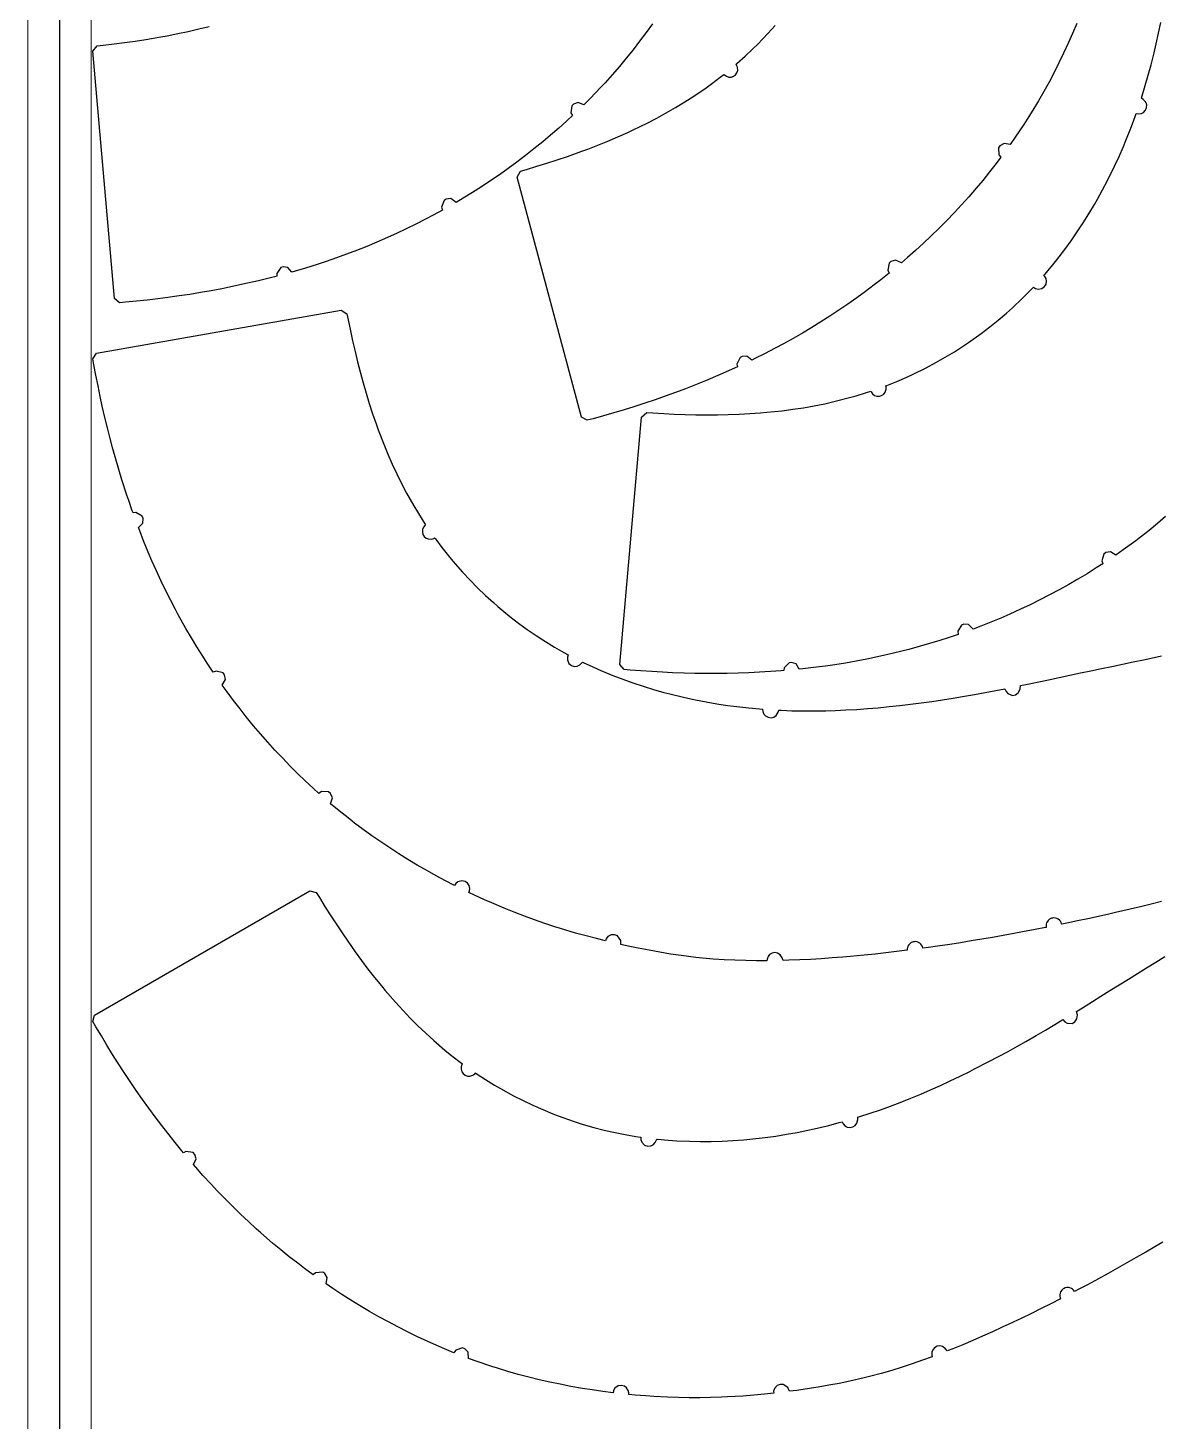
# Model space of a CAD drawing. Header units: millimetres. Extents: x -10628 to 24720, y -21829 to 4032.
# Drawn here: x 9420 to 10136, y -10555 to -9674 of the extents above; entities that cross this region are included whole.
import ezdxf
from ezdxf.enums import TextEntityAlignment as Align
from ezdxf.lldxf.tags import DXFTag

# ---------------------------------------------------------------- set-up
doc = ezdxf.new("R2010")
doc.units = ezdxf.units.MM
doc.layers.add('layer khung van cnc', color=7, linetype='Continuous', lineweight=25, true_color=0xfbf59b)
doc.layers.add('layer mau', color=7, linetype='Continuous')
doc.styles.add('Text Dim', font='arial.ttf')
tags = doc.linetypes.add('KVVIENMAY', pattern='A,46.311228,-10.280676,["KV VIỀN MÁY",Text Dim,S=10.028098,R=0,X=0,Y=-4.346144],-100.988212', length=157.580116).pattern_tags.tags
tags[6] = DXFTag(74, 10)

# ---------------------------------------------------------------- blocks, each defined once
blk = doc.blocks.new('khung van cnc')
at = {"lineweight": 5}
blk.add_lwpolyline([(-193, -99.44), (-193, 2370.56), (-223, 2400.56), (-1463, 2400.56), (-1493, 2370.56), (-1493, -99.44)], close=True, dxfattribs=at)
at = {"color": 1, "linetype": 'KVVIENMAY'}
blk.add_lwpolyline([(-511.88, -84.44), (-213, -84.44), (-213, 2370.56), (-228, 2385.56), (-1458.01, 2385.56), (-1473, 2370.56), (-1473, -84.44), (-1172.83, -84.44)], dxfattribs=at)
at = {"lineweight": 5}
blk.add_lwpolyline([(-513.55, -69.44), (-233, -69.44), (-233, 2370.56), (-1453, 2370.56), (-1453, -69.44), (-1173, -69.44)], dxfattribs=at)
at = {"layer": 'layer mau'}
for tag, p in [('ÁGF', (-518, -155.91)), ('TENFILE', (-518, -268.86)), ('TENFILE', (-518, -381.81)), ('TENFILE', (-518, -494.76))]:
    blk.add_attdef(tag, text='', height=30, dxfattribs=at).set_placement(p, align=Align.MIDDLE_CENTER)

msp = doc.modelspace()

# ---------------------------------------------------------------- linework, layer by layer
for p, q in [((9521.426, -9676.476), (9528.071, -9674.937)), ((9528.071, -9674.937), (9534.689, -9673.278)), ((9814.629, -9671.705), (9810.627, -9677.235)), ((9887.582, -9677.741), (9892.137, -9672.658)), ((10082.724, -9671.489), (10080.04, -9677.762)), ((10134.319, -9677.628), (10135.696, -9670.947)), ((9467.593, -9685.179), (9474.569, -9684.344)), ((9474.569, -9684.344), (9481.128, -9683.5)), ((9481.128, -9683.5), (9487.882, -9682.558)), ((9487.882, -9682.558), (9494.625, -9681.536)), ((9494.625, -9681.536), (9504.144, -9679.934)), ((9504.144, -9679.934), (9508.065, -9679.215)), ((9508.065, -9679.215), (9514.757, -9677.9)), ((9514.757, -9677.9), (9521.426, -9676.476)), ((9806.533, -9682.698), (9802.348, -9688.091)), ((9810.627, -9677.235), (9806.533, -9682.698)), ((9878.059, -9687.519), (9881.139, -9684.476)), ((9881.139, -9684.476), (9887.582, -9677.741)), ((10077.506, -9683.447), (10074.376, -9690.179)), ((10080.04, -9677.762), (10077.506, -9683.447)), ((10131.48, -9690.105), (10132.849, -9684.289)), ((10132.849, -9684.289), (10134.319, -9677.628)), ((9461.08, -9688.947), (9463.799, -9685.615)), ((9474.76, -9845.308), (9461.08, -9688.947)), ((9463.799, -9685.615), (9467.593, -9685.179)), ((9798.071, -9693.41), (9793.702, -9698.654)), ((9802.348, -9688.091), (9798.071, -9693.41)), ((9868.004, -9696.752), (9873.096, -9692.205)), ((9873.096, -9692.205), (9878.059, -9687.519)), ((10074.376, -9690.179), (10071.394, -9696.32)), ((10129.605, -9697.546), (10131.48, -9690.105)), ((9793.702, -9698.654), (9789.24, -9703.817)), ((9867.414, -9697.251), (9868.004, -9696.752)), ((9867.81, -9697.773), (9867.414, -9697.251)), ((9868.372, -9699.085), (9867.81, -9697.773)), ((9868.013, -9702.619), (9868.472, -9701.214)), ((9868.472, -9701.214), (9868.372, -9699.085)), ((10068.312, -9702.41), (10065.127, -9708.448)), ((10071.394, -9696.32), (10068.312, -9702.41)), ((10127.825, -9704.136), (10129.605, -9697.546)), ((9784.685, -9708.898), (9782.095, -9711.704)), ((9789.24, -9703.817), (9784.685, -9708.898)), ((9848.506, -9712.081), (9852.013, -9709.545)), ((9852.013, -9709.545), (9857.457, -9705.424)), ((9857.457, -9705.424), (9859.71, -9703.623)), ((9859.71, -9703.623), (9860.1, -9704.006)), ((9860.1, -9704.006), (9861.306, -9704.851)), ((9861.306, -9704.851), (9862.816, -9705.326)), ((9862.816, -9705.326), (9864.46, -9705.295)), ((9864.46, -9705.295), (9865.856, -9704.812)), ((9865.856, -9704.812), (9867.088, -9703.905)), ((9867.088, -9703.905), (9868.013, -9702.619)), ((10065.127, -9708.448), (10061.839, -9714.43)), ((10123.932, -9717.222), (10125.935, -9710.696)), ((10125.935, -9710.696), (10127.825, -9704.136)), ((9775.294, -9718.798), (9771.269, -9722.814)), ((9782.095, -9711.704), (9775.294, -9718.798)), ((9835.064, -9721.033), (9840.81, -9717.347)), ((9840.81, -9717.347), (9848.506, -9712.081)), ((10061.839, -9714.43), (10058.447, -9720.352)), ((10123.465, -9718.654), (10123.932, -9717.222)), ((10124.636, -9719.429), (10123.465, -9718.654)), ((10126.227, -9721.133), (10124.636, -9719.429)), ((9763.732, -9723.47), (9763.119, -9727.98)), ((9763.119, -9727.98), (9764.115, -9729.682)), ((9764.787, -9722.363), (9763.732, -9723.47)), ((9767.631, -9721.329), (9764.787, -9722.363)), ((9771.269, -9722.814), (9767.631, -9721.329)), ((9817.322, -9731.266), (9823.313, -9727.989)), ((9823.313, -9727.989), (9829.229, -9724.579)), ((9829.229, -9724.579), (9835.064, -9721.033)), ((10054.949, -9726.212), (10051.345, -9732.007)), ((10058.447, -9720.352), (10054.949, -9726.212)), ((10119.58, -9730.16), (10120.205, -9728.357)), ((10120.205, -9728.357), (10121.722, -9728.597)), ((10121.722, -9728.597), (10123.482, -9728.334)), ((10123.482, -9728.334), (10124.839, -9727.627)), ((10124.839, -9727.627), (10126.051, -9726.351)), ((10126.051, -9726.351), (10126.776, -9724.599)), ((10126.825, -9722.878), (10126.227, -9721.133)), ((10126.776, -9724.599), (10126.825, -9722.878)), ((9755.467, -9737.549), (9750.312, -9742.02)), ((9760.546, -9732.992), (9755.467, -9737.549)), ((9764.115, -9729.682), (9760.546, -9732.992)), ((9802.477, -9738.706), (9811.262, -9734.415)), ((9811.262, -9734.415), (9817.322, -9731.266)), ((10049.282, -9735.219), (10043.816, -9743.387)), ((10051.345, -9732.007), (10049.282, -9735.219)), ((10113.751, -9745.372), (10117.224, -9736.565)), ((10117.224, -9736.565), (10119.58, -9730.16)), ((9745.314, -9746.215), (9739.785, -9750.703)), ((9750.312, -9742.02), (9745.314, -9746.215)), ((9780.135, -9748.353), (9786.456, -9745.792)), ((9786.456, -9745.792), (9792.733, -9743.122)), ((9792.733, -9743.122), (9798.962, -9740.339)), ((9798.962, -9740.339), (9802.477, -9738.706)), ((10043.816, -9743.387), (10040.549, -9748.041)), ((10112.139, -9749.229), (10113.751, -9745.372)), ((9734.418, -9754.915), (9728.984, -9759.039)), ((9739.785, -9750.703), (9734.418, -9754.915)), ((9760.941, -9755.429), (9770.037, -9752.198)), ((9770.037, -9752.198), (9773.773, -9750.809)), ((9773.773, -9750.809), (9780.135, -9748.353)), ((10034.088, -9748.722), (10033.241, -9749.996)), ((10033.241, -9749.996), (10033.42, -9754.544)), ((10033.42, -9754.544), (10034.697, -9756.047)), ((10036.709, -9747.21), (10034.088, -9748.722)), ((10040.549, -9748.041), (10036.709, -9747.21)), ((10109.407, -9755.481), (10112.139, -9749.229)), ((9723.484, -9763.073), (9717.919, -9767.018)), ((9728.984, -9759.039), (9723.484, -9763.073)), ((9731.291, -9764.799), (9734.952, -9763.711)), ((9734.952, -9763.711), (9741.676, -9761.677)), ((9741.676, -9761.677), (9747.989, -9759.707)), ((9747.989, -9759.707), (9754.478, -9757.607)), ((9754.478, -9757.607), (9760.941, -9755.429)), ((10031.757, -9759.926), (10027.546, -9765.297)), ((10034.697, -9756.047), (10031.757, -9759.926)), ((10103.558, -9767.81), (10106.546, -9761.676)), ((10106.546, -9761.676), (10109.407, -9755.481)), ((9711.893, -9771.138), (9706.6, -9774.632)), ((9717.919, -9767.018), (9711.893, -9771.138)), ((9729.192, -9768.552), (9731.291, -9764.799)), ((9769.816, -9920.163), (9729.192, -9768.552)), ((10023.246, -9770.595), (10019.052, -9775.593)), ((10027.546, -9765.297), (10023.246, -9770.595)), ((10100.442, -9773.88), (10103.558, -9767.81)), ((9700.848, -9778.301), (9695.038, -9781.876)), ((9706.6, -9774.632), (9700.848, -9778.301)), ((10014.387, -9780.974), (10009.833, -9786.053)), ((10019.052, -9775.593), (10014.387, -9780.974)), ((10095.75, -9782.467), (10100.442, -9773.88)), ((9681.963, -9789.448), (9676.033, -9792.701)), ((9683.012, -9783.313), (9681.383, -9787.563)), ((9681.383, -9787.563), (9681.963, -9789.448)), ((9684.292, -9782.477), (9683.012, -9783.313)), ((9687.298, -9782.122), (9684.292, -9782.477)), ((9690.628, -9784.492), (9687.298, -9782.122)), ((9695.038, -9781.876), (9690.628, -9784.492)), ((10009.833, -9786.053), (10005.197, -9791.058)), ((10090.326, -9791.674), (10093.826, -9785.816)), ((10093.826, -9785.816), (10095.75, -9782.467)), ((9665.171, -9798.325), (9659.046, -9801.327)), ((9671.247, -9795.227), (9665.171, -9798.325)), ((9676.033, -9792.701), (9671.247, -9795.227)), ((10000.481, -9795.986), (9995.686, -9800.837)), ((10005.197, -9791.058), (10000.481, -9795.986)), ((10082.941, -9803.152), (10086.697, -9797.454)), ((10086.697, -9797.454), (10090.326, -9791.674)), ((9652.876, -9804.233), (9643.836, -9808.283)), ((9659.046, -9801.327), (9652.876, -9804.233)), ((9990.467, -9805.941), (9985.861, -9810.302)), ((9995.686, -9800.837), (9990.467, -9805.941)), ((10079.057, -9808.765), (10082.941, -9803.152)), ((9627.764, -9814.898), (9621.387, -9817.322)), ((9634.103, -9812.377), (9627.764, -9814.898)), ((9640.402, -9809.758), (9634.103, -9812.377)), ((9643.836, -9808.283), (9640.402, -9809.758)), ((9980.834, -9814.913), (9975.733, -9819.443)), ((9985.861, -9810.302), (9980.834, -9814.913)), ((10070.081, -9820.768), (10075.045, -9814.287)), ((10075.045, -9814.287), (10079.057, -9808.765)), ((9579.898, -9825.66), (9577.26, -9829.368)), ((9581.347, -9825.17), (9579.898, -9825.66)), ((9584.346, -9825.576), (9581.347, -9825.17)), ((9586.855, -9828.556), (9584.346, -9825.576)), ((9602.842, -9823.745), (9595.534, -9826.027)), ((9608.526, -9821.874), (9602.842, -9823.745)), ((9614.974, -9819.648), (9608.526, -9821.874)), ((9621.387, -9817.322), (9614.974, -9819.648)), ((9964.139, -9822.947), (9963.272, -9827.415)), ((9965.255, -9821.901), (9964.139, -9822.947)), ((9968.153, -9821.029), (9965.255, -9821.901)), ((9971.844, -9822.785), (9968.153, -9821.029)), ((9975.733, -9819.443), (9971.844, -9822.785)), ((10062.244, -9830.274), (10066.639, -9825.048)), ((10066.639, -9825.048), (10070.081, -9820.768)), ((9565.727, -9834.057), (9555.929, -9836.307)), ((9569.218, -9833.212), (9565.727, -9834.057)), ((9575.833, -9831.546), (9569.218, -9833.212)), ((9577.342, -9831.145), (9575.833, -9831.546)), ((9577.26, -9829.368), (9577.342, -9831.145)), ((9588.993, -9827.957), (9586.855, -9828.556)), ((9595.534, -9826.027), (9588.993, -9827.957)), ((9958.896, -9833.403), (9954.621, -9836.723)), ((9964.171, -9829.171), (9958.896, -9833.403)), ((9963.272, -9827.415), (9964.171, -9829.171)), ((10061.959, -9830.596), (10062.244, -9830.274)), ((10062.503, -9831.258), (10061.959, -9830.596)), ((10063.267, -9832.543), (10062.503, -9831.258)), ((10063.636, -9834.397), (10063.267, -9832.543)), ((10063.333, -9836.142), (10063.636, -9834.397)), ((9522.414, -9842.639), (9515.669, -9843.656)), ((9529.146, -9841.537), (9522.414, -9842.639)), ((9535.864, -9840.352), (9529.146, -9841.537)), ((9542.568, -9839.084), (9535.864, -9840.352)), ((9549.257, -9837.736), (9542.568, -9839.084)), ((9555.929, -9836.307), (9549.257, -9837.736)), ((9949.175, -9840.829), (9943.665, -9844.849)), ((9954.621, -9836.723), (9949.175, -9840.829)), ((10048.271, -9845.238), (10053.061, -9840.378)), ((10053.061, -9840.378), (10055.247, -9838.035)), ((10055.247, -9838.035), (10056.547, -9838.971)), ((10056.547, -9838.971), (10058.2, -9839.409)), ((10058.2, -9839.409), (10060.631, -9839.013)), ((10060.631, -9839.013), (10062.344, -9837.782)), ((10062.344, -9837.782), (10063.333, -9836.142)), ((9478.007, -9848.002), (9474.76, -9845.308)), ((9481.808, -9847.626), (9478.007, -9848.002)), ((9488.593, -9846.936), (9481.808, -9847.626)), ((9495.373, -9846.212), (9488.593, -9846.936)), ((9502.148, -9845.435), (9495.373, -9846.212)), ((9508.379, -9844.658), (9502.148, -9845.435)), ((9515.669, -9843.656), (9508.379, -9844.658)), ((9938.093, -9848.782), (9929.894, -9854.34)), ((9943.665, -9844.849), (9938.093, -9848.782)), ((10038.283, -9854.533), (10041.984, -9851.216)), ((10041.984, -9851.216), (10048.271, -9845.238)), ((9463.469, -9879.853), (9618.044, -9852.598)), ((9618.044, -9852.598), (9621.599, -9855.016)), ((9621.599, -9855.016), (9622.364, -9858.757)), ((9622.364, -9858.757), (9623.804, -9865.634)), ((9921.02, -9860.062), (9915.215, -9863.646)), ((9926.769, -9856.389), (9921.02, -9860.062)), ((9929.894, -9854.34), (9926.769, -9856.389)), ((10027.772, -9863.234), (10033.09, -9858.958)), ((10033.09, -9858.958), (10038.283, -9854.533)), ((9623.804, -9865.634), (9625.217, -9872.094)), ((9909.356, -9867.14), (9903.444, -9870.544)), ((9915.215, -9863.646), (9909.356, -9867.14)), ((10014.178, -9873.151), (10022.337, -9867.364)), ((10022.337, -9867.364), (10027.772, -9863.234)), ((9625.217, -9872.094), (9626.744, -9878.741)), ((9892.208, -9876.686), (9885.407, -9880.202)), ((9897.481, -9873.856), (9892.208, -9876.686)), ((9903.444, -9870.544), (9897.481, -9873.856)), ((10005.404, -9878.875), (10011.147, -9875.185)), ((10011.147, -9875.185), (10014.178, -9873.151)), ((9461.069, -9883.323), (9463.469, -9879.853)), ((9461.775, -9887.077), (9461.069, -9883.323)), ((9463.053, -9893.776), (9461.775, -9887.077)), ((9626.744, -9878.741), (9628.35, -9885.369)), ((9628.35, -9885.369), (9630.775, -9894.713)), ((9869.945, -9882.556), (9867.991, -9886.666)), ((9867.991, -9886.666), (9868.38, -9888.401)), ((9871.287, -9881.822), (9869.945, -9882.556)), ((9874.311, -9881.701), (9871.287, -9881.822)), ((9877.299, -9884.199), (9874.311, -9881.701)), ((9879.301, -9883.239), (9877.299, -9884.199)), ((9885.407, -9880.202), (9879.301, -9883.239)), ((9987.618, -9889.012), (9993.636, -9885.794)), ((9993.636, -9885.794), (9999.566, -9882.413)), ((9999.566, -9882.413), (10005.404, -9878.875)), ((9464.365, -9900.467), (9463.053, -9893.776)), ((9630.775, -9894.713), (9631.833, -9898.555)), ((9857.447, -9893.286), (9848.188, -9897.203)), ((9860.738, -9891.847), (9857.447, -9893.286)), ((9866.963, -9889.058), (9860.738, -9891.847)), ((9868.38, -9888.401), (9866.963, -9889.058)), ((9969.058, -9897.649), (9975.325, -9894.943)), ((9975.325, -9894.943), (9979.26, -9893.137)), ((9979.26, -9893.137), (9987.618, -9889.012)), ((9465.73, -9907.148), (9464.365, -9900.467)), ((9631.833, -9898.555), (9633.726, -9905.107)), ((9829.131, -9904.671), (9822.721, -9907.004)), ((9835.513, -9902.258), (9829.131, -9904.671)), ((9841.866, -9899.769), (9835.513, -9902.258)), ((9848.188, -9897.203), (9841.866, -9899.769)), ((9943.316, -9906.732), (9949.841, -9904.723)), ((9949.841, -9904.723), (9952.574, -9903.8)), ((9952.574, -9903.8), (9952.81, -9904.294)), ((9952.81, -9904.294), (9953.653, -9905.5)), ((9960.72, -9905.697), (9961.632, -9904.533)), ((9961.632, -9904.533), (9962.266, -9902.499)), ((9961.993, -9900.448), (9962.718, -9900.181)), ((9962.186, -9901.074), (9961.993, -9900.448)), ((9962.266, -9902.499), (9962.186, -9901.074)), ((9962.718, -9900.181), (9969.058, -9897.649)), ((9467.048, -9913.288), (9465.73, -9907.148)), ((9468.681, -9920.463), (9467.048, -9913.288)), ((9633.726, -9905.107), (9635.726, -9911.627)), ((9635.726, -9911.627), (9637.838, -9918.113)), ((9802.811, -9913.684), (9796.81, -9915.532)), ((9809.817, -9911.431), (9802.811, -9913.684)), ((9816.282, -9909.258), (9809.817, -9911.431)), ((9822.721, -9907.004), (9816.282, -9909.258)), ((9910.039, -9914.248), (9916.765, -9913.067)), ((9916.765, -9913.067), (9923.46, -9911.73)), ((9923.46, -9911.73), (9930.12, -9910.233)), ((9930.12, -9910.233), (9939.153, -9907.917)), ((9939.153, -9907.917), (9943.316, -9906.732)), ((9953.653, -9905.5), (9954.911, -9906.463)), ((9954.911, -9906.463), (9956.466, -9906.996)), ((9956.466, -9906.996), (9957.943, -9907.02)), ((9957.943, -9907.02), (9959.411, -9906.589)), ((9959.411, -9906.589), (9960.72, -9905.697)), ((9470.282, -9927.093), (9468.681, -9920.463)), ((9637.838, -9918.113), (9640.068, -9924.561)), ((9773.481, -9922.251), (9769.816, -9920.163)), ((9777.16, -9921.221), (9773.481, -9922.251)), ((9783.721, -9919.364), (9777.16, -9921.221)), ((9790.273, -9917.473), (9783.721, -9919.364)), ((9796.81, -9915.532), (9790.273, -9917.473)), ((9794.041, -10076.535), (9807.72, -9920.174)), ((9807.72, -9920.174), (9810.976, -9917.365)), ((9810.976, -9917.365), (9814.788, -9917.595)), ((9814.788, -9917.595), (9821.803, -9917.983)), ((9821.803, -9917.983), (9828.409, -9918.291)), ((9828.409, -9918.291), (9835.225, -9918.537)), ((9835.225, -9918.537), (9842.043, -9918.701)), ((9842.043, -9918.701), (9851.695, -9918.776)), ((9851.695, -9918.776), (9855.681, -9918.749)), ((9855.681, -9918.749), (9862.499, -9918.616)), ((9862.499, -9918.616), (9869.315, -9918.372)), ((9869.315, -9918.372), (9876.126, -9918.01)), ((9876.126, -9918.01), (9882.932, -9917.525)), ((9882.932, -9917.525), (9886.793, -9917.193)), ((9886.793, -9917.193), (9896.517, -9916.165)), ((9896.517, -9916.165), (9903.288, -9915.279)), ((9903.288, -9915.279), (9910.039, -9914.248)), ((9471.966, -9933.704), (9470.282, -9927.093)), ((9640.068, -9924.561), (9641.388, -9928.205)), ((9641.388, -9928.205), (9644.898, -9937.331)), ((9473.732, -9940.293), (9471.966, -9933.704)), ((9475.579, -9946.861), (9473.732, -9940.293)), ((9644.898, -9937.331), (9647.506, -9943.642)), ((9477.506, -9953.407), (9475.579, -9946.861)), ((9647.506, -9943.642), (9650.249, -9949.896)), ((9479.511, -9959.928), (9477.506, -9953.407)), ((9650.249, -9949.896), (9653.131, -9956.087)), ((9653.131, -9956.087), (9656.155, -9962.208)), ((9482.606, -9969.493), (9479.511, -9959.928)), ((9656.155, -9962.208), (9659.325, -9968.254)), ((9483.752, -9972.898), (9482.606, -9969.493)), ((9485.989, -9979.342), (9483.752, -9972.898)), ((9659.325, -9968.254), (9663.901, -9976.38)), ((9486.519, -9980.81), (9485.989, -9979.342)), ((9488.282, -9980.574), (9486.519, -9980.81)), ((9492.206, -9982.879), (9488.282, -9980.574)), ((9492.821, -9984.28), (9492.206, -9982.879)), ((9492.677, -9987.303), (9492.821, -9984.28)), ((9663.901, -9976.38), (9666.122, -9980.094)), ((9666.122, -9980.094), (9669.752, -9985.877)), ((10138.817, -9983.088), (10133.604, -9987.493)), ((9489.928, -9990.062), (9492.677, -9987.303)), ((9490.71, -9992.139), (9489.928, -9990.062)), ((9493.203, -9998.487), (9490.71, -9992.139)), ((9669.382, -9991.224), (9669.271, -9992.864)), ((9669.271, -9992.864), (9669.63, -9994.297)), ((9669.988, -9989.76), (9669.382, -9991.224)), ((9669.752, -9985.877), (9671.35, -9988.278)), ((9670.934, -9988.634), (9669.988, -9989.76)), ((9671.35, -9988.278), (9670.934, -9988.634)), ((10128.313, -9991.803), (10122.945, -9996.015)), ((10133.604, -9987.493), (10128.313, -9991.803)), ((9494.659, -10002.028), (9493.203, -9998.487)), ((9669.63, -9994.297), (9670.426, -9995.604)), ((9670.426, -9995.604), (9671.627, -9996.637)), ((9671.627, -9996.637), (9672.986, -9997.217)), ((9672.986, -9997.217), (9675.115, -9997.303)), ((9675.115, -9997.303), (9676.472, -9996.857)), ((9676.472, -9996.857), (9677.026, -9996.508)), ((9677.026, -9996.508), (9677.472, -9997.139)), ((9677.472, -9997.139), (9681.558, -10002.608)), ((10119.907, -9998.329), (10111.977, -10004.135)), ((10122.945, -9996.015), (10119.907, -9998.329)), ((9496.114, -10005.569), (9494.659, -10002.028)), ((9498.473, -10011.068), (9496.114, -10005.569)), ((9681.558, -10002.608), (9685.793, -10007.961)), ((9685.793, -10007.961), (9688.557, -10011.294)), ((10099.779, -10006.728), (10098.393, -10011.063)), ((10101.011, -10005.82), (10099.779, -10006.728)), ((10103.991, -10005.296), (10101.011, -10005.82)), ((10107.316, -10007.39), (10103.991, -10005.296)), ((10111.977, -10004.135), (10107.316, -10007.39)), ((9501.252, -10017.297), (9498.473, -10011.068)), ((9504.128, -10023.483), (9501.252, -10017.297)), ((9688.557, -10011.294), (9694.704, -10018.3)), ((9694.704, -10018.3), (9699.371, -10023.28)), ((10089.195, -10019.158), (10083.342, -10022.666)), ((10094.989, -10015.552), (10089.195, -10019.158)), ((10099.078, -10012.912), (10094.989, -10015.552)), ((10098.393, -10011.063), (10099.078, -10012.912)), ((9507.099, -10029.625), (9504.128, -10023.483)), ((9699.371, -10023.28), (9704.171, -10028.133)), ((9704.171, -10028.133), (9709.099, -10032.856)), ((10077.691, -10025.928), (10071.467, -10029.389)), ((10083.342, -10022.666), (10077.691, -10025.928)), ((9510.163, -10035.72), (9507.099, -10029.625)), ((9513.321, -10041.767), (9510.163, -10035.72)), ((9709.099, -10032.856), (9714.15, -10037.449)), ((10059.383, -10035.722), (10053.266, -10038.74)), ((10065.45, -10032.604), (10059.383, -10035.722)), ((10071.467, -10029.389), (10065.45, -10032.604)), ((9515.09, -10045.059), (9513.321, -10041.767)), ((9519.912, -10053.711), (9515.09, -10045.059)), ((9714.15, -10037.449), (9716.899, -10039.85)), ((9716.899, -10039.85), (9724.601, -10046.234)), ((10040.45, -10044.67), (10034.631, -10047.192)), ((10047.1, -10041.658), (10040.45, -10044.67)), ((10053.266, -10038.74), (10047.1, -10041.658)), ((9523.345, -10059.605), (9519.912, -10053.711)), ((9724.601, -10046.234), (9729.997, -10050.414)), ((9729.997, -10050.414), (9735.504, -10054.444)), ((9735.504, -10054.444), (9741.122, -10058.315)), ((10009.894, -10051.645), (10007.551, -10055.547)), ((10011.3, -10051.044), (10009.894, -10051.645)), ((10014.322, -10051.216), (10011.3, -10051.044)), ((10017.19, -10054.128), (10014.322, -10051.216)), ((10021.987, -10052.317), (10017.19, -10054.128)), ((10028.33, -10049.806), (10021.987, -10052.317)), ((10034.631, -10047.192), (10028.33, -10049.806)), ((9526.869, -10065.445), (9523.345, -10059.605)), ((9741.122, -10058.315), (9745.284, -10061.031)), ((9745.284, -10061.031), (9752.685, -10065.556)), ((9989.717, -10063.331), (9983.164, -10065.224)), ((9996.239, -10061.335), (9989.717, -10063.331)), ((10001.391, -10059.678), (9996.239, -10061.335)), ((10007.795, -10057.504), (10001.391, -10059.678)), ((10007.551, -10055.547), (10007.795, -10057.504)), ((9530.485, -10071.228), (9526.869, -10065.445)), ((9533.419, -10075.776), (9530.485, -10071.228)), ((9752.685, -10065.556), (9758.62, -10068.926)), ((9758.62, -10068.926), (9761.448, -10070.431)), ((9761.448, -10070.431), (9760.881, -10071.929)), ((9760.881, -10071.929), (9760.885, -10073.639)), ((9956.681, -10071.774), (9950.001, -10073.156)), ((9963.34, -10070.289), (9956.681, -10071.774)), ((9966.977, -10069.432), (9963.34, -10070.289)), ((9976.583, -10067.014), (9966.977, -10069.432)), ((9983.164, -10065.224), (9976.583, -10067.014)), ((10124.922, -10073.511), (10131.598, -10072.123)), ((10131.598, -10072.123), (10136.261, -10071.159)), ((9537.176, -10081.399), (9533.419, -10075.776)), ((9539.003, -10080.657), (9537.176, -10081.399)), ((9543.379, -10081.91), (9539.003, -10080.657)), ((9760.885, -10073.639), (9761.897, -10075.884)), ((9761.897, -10075.884), (9763.53, -10077.221)), ((9763.53, -10077.221), (9765.37, -10077.752)), ((9765.37, -10077.752), (9767.134, -10077.592)), ((9767.134, -10077.592), (9768.829, -10076.756)), ((9768.829, -10076.756), (9769.872, -10075.686)), ((9769.872, -10075.686), (9770.371, -10074.989)), ((9770.371, -10074.989), (9770.755, -10075.181)), ((9770.755, -10075.181), (9776.941, -10078.074)), ((9776.941, -10078.074), (9781.966, -10080.29)), ((9781.966, -10080.29), (9789.511, -10083.408)), ((9796.77, -10079.752), (9794.041, -10076.535)), ((9800.579, -10080.041), (9796.77, -10079.752)), ((9807.381, -10080.541), (9800.579, -10080.041)), ((9814.184, -10081.005), (9807.381, -10080.541)), ((9820.99, -10081.416), (9814.184, -10081.005)), ((9889.164, -10081.025), (9885.579, -10081.251)), ((9895.968, -10080.533), (9889.164, -10081.025)), ((9897.523, -10080.4), (9895.968, -10080.533)), ((9897.751, -10078.636), (9897.523, -10080.4)), ((9900.993, -10075.443), (9897.751, -10078.636)), ((9902.505, -10075.212), (9900.993, -10075.443)), ((9905.388, -10076.133), (9902.505, -10075.212)), ((9907.342, -10079.502), (9905.388, -10076.133)), ((9909.551, -10079.284), (9907.342, -10079.502)), ((9916.328, -10078.519), (9909.551, -10079.284)), ((9923.921, -10077.541), (9916.328, -10078.519)), ((9929.844, -10076.686), (9923.921, -10077.541)), ((9936.58, -10075.613), (9929.844, -10076.686)), ((9943.3, -10074.436), (9936.58, -10075.613)), ((9950.001, -10073.156), (9943.3, -10074.436)), ((10085.113, -10081.913), (10091.561, -10080.548)), ((10091.561, -10080.548), (10098.232, -10079.135)), ((10098.232, -10079.135), (10104.904, -10077.723)), ((10104.904, -10077.723), (10111.576, -10076.313)), ((10111.576, -10076.313), (10118.248, -10074.909)), ((10118.248, -10074.909), (10124.922, -10073.511)), ((9542.868, -10089.6), (9544.939, -10086.075)), ((9545.859, -10093.765), (9542.868, -10089.6)), ((9544.323, -10083.112), (9543.379, -10081.91)), ((9544.939, -10086.075), (9544.323, -10083.112)), ((9789.511, -10083.408), (9795.884, -10085.854)), ((9795.884, -10085.854), (9802.31, -10088.153)), ((9802.31, -10088.153), (9808.786, -10090.306)), ((9827.262, -10081.732), (9820.99, -10081.416)), ((9834.615, -10082.012), (9827.262, -10081.732)), ((9841.434, -10082.181), (9834.615, -10082.012)), ((9848.255, -10082.265), (9841.434, -10082.181)), ((9855.077, -10082.265), (9848.255, -10082.265)), ((9861.899, -10082.181), (9855.077, -10082.265)), ((9868.72, -10082.014), (9861.899, -10082.181)), ((9875.539, -10081.765), (9868.72, -10082.014)), ((9885.579, -10081.251), (9875.539, -10081.765)), ((10047.004, -10092.161), (10047.087, -10089.856)), ((10047.087, -10089.856), (10051.518, -10088.948)), ((10051.518, -10088.948), (10058.732, -10087.452)), ((10058.732, -10087.452), (10064.871, -10086.171)), ((10064.871, -10086.171), (10071.545, -10084.772)), ((10071.545, -10084.772), (10078.218, -10083.368)), ((10078.218, -10083.368), (10085.113, -10081.913)), ((9549.927, -10099.241), (9545.859, -10093.765)), ((9808.786, -10090.306), (9815.309, -10092.315)), ((9815.309, -10092.315), (9821.873, -10094.18)), ((9821.873, -10094.18), (9825.606, -10095.172)), ((9825.606, -10095.172), (9835.114, -10097.482)), ((9835.114, -10097.482), (9841.784, -10098.921)), ((9997.877, -10098.852), (10004.614, -10097.793)), ((10004.614, -10097.793), (10010.514, -10096.814)), ((10010.514, -10096.814), (10018.056, -10095.493)), ((10018.056, -10095.493), (10024.762, -10094.259)), ((10024.762, -10094.259), (10031.46, -10092.981)), ((10031.46, -10092.981), (10037.295, -10091.833)), ((10037.295, -10091.833), (10037.981, -10093.629)), ((10037.981, -10093.629), (10039.177, -10094.901)), ((10039.177, -10094.901), (10041.964, -10096.084)), ((10041.964, -10096.084), (10043.962, -10095.731)), ((10043.962, -10095.731), (10045.692, -10094.44)), ((10045.692, -10094.44), (10047.004, -10092.161)), ((9554.082, -10104.651), (9549.927, -10099.241)), ((9558.025, -10109.62), (9554.082, -10104.651)), ((9841.784, -10098.921), (9848.482, -10100.219)), ((9848.482, -10100.219), (9855.206, -10101.379)), ((9855.206, -10101.379), (9861.953, -10102.4)), ((9861.953, -10102.4), (9866.096, -10102.958)), ((9866.096, -10102.958), (9875.501, -10104.034)), ((9875.501, -10104.034), (9882.298, -10104.652)), ((9882.298, -10104.652), (9884.202, -10104.789)), ((9884.202, -10104.789), (9884.363, -10106.316)), ((9884.363, -10106.316), (9885.072, -10107.949)), ((9892.737, -10108.736), (9893.972, -10106.759)), ((9893.972, -10106.759), (9894.417, -10105.427)), ((9894.417, -10105.427), (9895.921, -10105.507)), ((9895.921, -10105.507), (9902.743, -10105.752)), ((9902.743, -10105.752), (9909.569, -10105.88)), ((9909.569, -10105.88), (9916.395, -10105.894)), ((9916.395, -10105.894), (9924.068, -10105.779)), ((9924.068, -10105.779), (9930.04, -10105.596)), ((9930.04, -10105.596), (9936.855, -10105.293)), ((9936.855, -10105.293), (9943.665, -10104.893)), ((9943.665, -10104.893), (9950.468, -10104.403)), ((9950.468, -10104.403), (9957.265, -10103.828)), ((9957.265, -10103.828), (9964.054, -10103.172)), ((9964.054, -10103.172), (9970.836, -10102.442)), ((9970.836, -10102.442), (9974.284, -10102.044)), ((9974.284, -10102.044), (9984.375, -10100.777)), ((9984.375, -10100.777), (9991.131, -10099.847)), ((9991.131, -10099.847), (9997.877, -10098.852)), ((9562.655, -10115.263), (9558.025, -10109.62)), ((9567.069, -10120.463), (9562.655, -10115.263)), ((9885.072, -10107.949), (9886.106, -10109.076)), ((9886.106, -10109.076), (9887.652, -10109.917)), ((9887.652, -10109.917), (9889.532, -10110.163)), ((9889.532, -10110.163), (9891.207, -10109.765)), ((9891.207, -10109.765), (9892.737, -10108.736)), ((9571.568, -10125.591), (9567.069, -10120.463)), ((9576.149, -10130.645), (9571.568, -10125.591)), ((9580.813, -10135.624), (9576.149, -10130.645)), ((9585.766, -10140.741), (9580.813, -10135.624)), ((9590.38, -10145.354), (9585.766, -10140.741)), ((9595.283, -10150.101), (9590.38, -10145.354)), ((9600.266, -10154.763), (9595.283, -10150.101)), ((9603.874, -10158.03), (9600.266, -10154.763)), ((9605.483, -10156.889), (9603.874, -10158.03)), ((9610.029, -10157.107), (9605.483, -10156.889)), ((9611.224, -10158.061), (9610.029, -10157.107)), ((9612.502, -10160.804), (9611.224, -10158.061)), ((9611.34, -10164.558), (9612.502, -10160.804)), ((9615.691, -10168.218), (9611.34, -10164.558)), ((9623.352, -10174.374), (9615.691, -10168.218)), ((9626.372, -10176.71), (9623.352, -10174.374)), ((9631.831, -10180.805), (9626.372, -10176.71)), ((9637.363, -10184.8), (9631.831, -10180.805)), ((9642.968, -10188.696), (9637.363, -10184.8)), ((9648.64, -10192.492), (9642.968, -10188.696)), ((9654.377, -10196.191), (9648.64, -10192.492)), ((9660.176, -10199.793), (9654.377, -10196.191)), ((9666.033, -10203.299), (9660.176, -10199.793)), ((9672.467, -10207.004), (9666.033, -10203.299)), ((9677.91, -10210.024), (9672.467, -10207.004)), ((9683.925, -10213.244), (9677.91, -10210.024)), ((9462.147, -10298.052), (9598.078, -10219.573)), ((9598.078, -10219.573), (9602.246, -10220.629)), ((9602.246, -10220.629), (9604.244, -10223.883)), ((9689.662, -10216.201), (9683.925, -10213.244)), ((9690.421, -10214.918), (9689.662, -10216.201)), ((9691.761, -10213.855), (9690.421, -10214.918)), ((9694.147, -10213.245), (9691.761, -10213.855)), ((9696.21, -10213.687), (9694.147, -10213.245)), ((9697.773, -10214.794), (9696.21, -10213.687)), ((9698.748, -10216.272), (9697.773, -10214.794)), ((9698.677, -10220.626), (9698.966, -10219.602)), ((9702.259, -10222.332), (9698.677, -10220.626)), ((9699.152, -10218.119), (9698.748, -10216.272)), ((9698.966, -10219.602), (9699.152, -10218.119)), ((9604.244, -10223.883), (9607.95, -10229.852)), ((9607.95, -10229.852), (9611.487, -10235.44)), ((9708.462, -10225.17), (9702.259, -10222.332)), ((9713.074, -10227.205), (9708.462, -10225.17)), ((9720.998, -10230.554), (9713.074, -10227.205)), ((9727.328, -10233.1), (9720.998, -10230.554)), ((10122.952, -10229.624), (10116.315, -10231.187)), ((10129.583, -10228.035), (10122.952, -10229.624)), ((10136.207, -10226.419), (10129.583, -10228.035)), ((9611.487, -10235.44), (9615.194, -10241.164)), ((9733.697, -10235.546), (9727.328, -10233.1)), ((9740.104, -10237.891), (9733.697, -10235.546)), ((9746.547, -10240.133), (9740.104, -10237.891)), ((10064.069, -10238.922), (10063.57, -10239.898)), ((10064.616, -10238.233), (10064.069, -10238.922)), ((10065.53, -10237.475), (10064.616, -10238.233)), ((10066.684, -10236.924), (10065.53, -10237.475)), ((10067.251, -10236.774), (10066.684, -10236.924)), ((10068.025, -10236.679), (10067.251, -10236.774)), ((10069.13, -10236.754), (10068.025, -10236.679)), ((10070.045, -10237.011), (10069.13, -10236.754)), ((10070.873, -10237.422), (10070.045, -10237.011)), ((10071.694, -10238.057), (10070.873, -10237.422)), ((10072.313, -10238.77), (10071.694, -10238.057)), ((10072.754, -10239.517), (10072.313, -10238.77)), ((10073.108, -10240.519), (10072.754, -10239.517)), ((10083.038, -10238.612), (10076.365, -10240.015)), ((10089.705, -10237.18), (10083.038, -10238.612)), ((10096.367, -10235.721), (10089.705, -10237.18)), ((10103.022, -10234.235), (10096.367, -10235.721)), ((10107.107, -10233.31), (10103.022, -10234.235)), ((10116.315, -10231.187), (10107.107, -10233.31)), ((9615.194, -10241.164), (9618.97, -10246.843)), ((9618.97, -10246.843), (9624.445, -10254.793)), ((9753.024, -10242.272), (9746.547, -10240.133)), ((9756.588, -10243.4), (9753.024, -10242.272)), ((9766.076, -10246.236), (9756.588, -10243.4)), ((9772.646, -10248.066), (9766.076, -10246.236)), ((9779.243, -10249.8), (9772.646, -10248.066)), ((9788.567, -10247.366), (9786.391, -10248.519)), ((9790.676, -10247.312), (9788.567, -10247.366)), ((9792.455, -10248.022), (9790.676, -10247.312)), ((9794.577, -10250.93), (9792.455, -10248.022)), ((10036.199, -10247.814), (10029.484, -10249.002)), ((10042.909, -10246.592), (10036.199, -10247.814)), ((10048.482, -10245.552), (10042.909, -10246.592)), ((10056.309, -10244.053), (10048.482, -10245.552)), ((10063, -10242.737), (10056.309, -10244.053)), ((10063.347, -10242.667), (10063, -10242.737)), ((10063.338, -10240.707), (10063.243, -10241.675)), ((10063.243, -10241.675), (10063.31, -10242.489)), ((10063.31, -10242.489), (10063.347, -10242.667)), ((10063.57, -10239.898), (10063.338, -10240.707)), ((10073.141, -10240.679), (10073.108, -10240.519)), ((10076.365, -10240.015), (10073.141, -10240.679)), ((9624.445, -10254.793), (9626.754, -10258.043)), ((9784.927, -10251.209), (9779.243, -10249.8)), ((9785.338, -10249.867), (9784.927, -10251.209)), ((9786.391, -10248.519), (9785.338, -10249.867)), ((9794.744, -10252.415), (9794.577, -10250.93)), ((9794.704, -10253.478), (9794.744, -10252.415)), ((9799.172, -10254.463), (9794.704, -10253.478)), ((9805.674, -10255.815), (9799.172, -10254.463)), ((9812.551, -10257.16), (9805.674, -10255.815)), ((9819.264, -10258.379), (9812.551, -10257.16)), ((9975.58, -10257.144), (9968.775, -10257.98)), ((9975.728, -10255.368), (9975.568, -10256.327)), ((9975.568, -10256.327), (9975.58, -10257.144)), ((9976.014, -10254.576), (9975.728, -10255.368)), ((9976.578, -10253.636), (9976.014, -10254.576)), ((9977.171, -10252.986), (9976.578, -10253.636)), ((9978.134, -10252.291), (9977.171, -10252.986)), ((9979.323, -10251.819), (9978.134, -10252.291)), ((9979.899, -10251.708), (9979.323, -10251.819)), ((9980.677, -10251.666), (9979.899, -10251.708)), ((9981.774, -10251.815), (9980.677, -10251.666)), ((9982.67, -10252.133), (9981.774, -10251.815)), ((9983.468, -10252.6), (9982.67, -10252.133)), ((9984.245, -10253.288), (9983.468, -10252.6)), ((9984.814, -10254.042), (9984.245, -10253.288)), ((9985.203, -10254.817), (9984.814, -10254.042)), ((9985.488, -10255.841), (9985.203, -10254.817)), ((9989.065, -10255.355), (9985.488, -10255.841)), ((9994.598, -10254.571), (9989.065, -10255.355)), ((10002.563, -10253.393), (9994.598, -10254.571)), ((10009.303, -10252.352), (10002.563, -10253.393)), ((10016.036, -10251.272), (10009.303, -10252.352)), ((10022.763, -10250.155), (10016.036, -10251.272)), ((10029.484, -10249.002), (10022.763, -10250.155)), ((9626.754, -10258.043), (9630.773, -10263.552)), ((9630.773, -10263.552), (9634.883, -10268.995)), ((9825.994, -10259.495), (9819.264, -10258.379)), ((9832.74, -10260.495), (9825.994, -10259.495)), ((9841.951, -10261.647), (9832.74, -10260.495)), ((9846.281, -10262.097), (9841.951, -10261.647)), ((9853.075, -10262.686), (9846.281, -10262.097)), ((9859.882, -10263.142), (9853.075, -10262.686)), ((9866.697, -10263.471), (9859.882, -10263.142)), ((9873.52, -10263.682), (9866.697, -10263.471)), ((9880.346, -10263.781), (9873.52, -10263.682)), ((9886.907, -10263.778), (9880.346, -10263.781)), ((9886.987, -10262.656), (9886.907, -10263.778)), ((9887.641, -10261), (9886.987, -10262.656)), ((9888.637, -10259.839), (9887.641, -10261)), ((9890.153, -10258.947), (9888.637, -10259.839)), ((9892.024, -10258.637), (9890.153, -10258.947)), ((9893.711, -10258.979), (9892.024, -10258.637)), ((9895.276, -10259.956), (9893.711, -10258.979)), ((9896.576, -10261.891), (9895.276, -10259.956)), ((9897.087, -10263.601), (9896.576, -10261.891)), ((9900.821, -10263.49), (9897.087, -10263.601)), ((9907.638, -10263.221), (9900.821, -10263.49)), ((9914.449, -10262.875), (9907.638, -10263.221)), ((9921.256, -10262.458), (9914.449, -10262.875)), ((9928.057, -10261.977), (9921.256, -10262.458)), ((9934.855, -10261.436), (9928.057, -10261.977)), ((9939.432, -10261.041), (9934.855, -10261.436)), ((9948.436, -10260.198), (9939.432, -10261.041)), ((9955.221, -10259.505), (9948.436, -10260.198)), ((9962, -10258.766), (9955.221, -10259.505)), ((9968.775, -10257.98), (9962, -10258.766)), ((10126.788, -10268.214), (10132.574, -10264.606)), ((10132.574, -10264.606), (10138.361, -10260.999)), ((9634.883, -10268.995), (9639.086, -10274.367)), ((9639.086, -10274.367), (9643.387, -10279.663)), ((10115.41, -10275.311), (10121.002, -10271.824)), ((10121.002, -10271.824), (10126.788, -10268.214)), ((9643.387, -10279.663), (9645.874, -10282.636)), ((9645.874, -10282.636), (9652.293, -10290.011)), ((10097.845, -10286.236), (10103.638, -10282.639)), ((10103.638, -10282.639), (10109.428, -10279.038)), ((10109.428, -10279.038), (10115.41, -10275.311)), ((9652.293, -10290.011), (9656.902, -10295.05)), ((10086.247, -10293.413), (10092.514, -10289.54)), ((10092.514, -10289.54), (10097.845, -10286.236)), ((9461.078, -10302.133), (9462.147, -10298.052)), ((9656.902, -10295.05), (9661.619, -10299.989)), ((9661.619, -10299.989), (9666.444, -10304.82)), ((10068.778, -10304.062), (10073.869, -10300.988)), ((10073.869, -10300.988), (10075.127, -10302.441)), ((10081.467, -10302.371), (10082.651, -10300.565)), ((10082.394, -10295.781), (10086.247, -10293.413)), ((10083.104, -10297.976), (10082.394, -10295.781)), ((10082.651, -10300.565), (10083.104, -10297.976)), ((9463.026, -10305.419), (9461.078, -10302.133)), ((9466.518, -10311.277), (9463.026, -10305.419)), ((9666.444, -10304.82), (9671.379, -10309.538)), ((9671.379, -10309.538), (9676.426, -10314.135)), ((10057.041, -10311.007), (10062.921, -10307.554)), ((10062.921, -10307.554), (10068.778, -10304.062)), ((10075.127, -10302.441), (10076.686, -10303.228)), ((10076.686, -10303.228), (10079.709, -10303.385)), ((10079.709, -10303.385), (10081.467, -10302.371)), ((9470.04, -10317.116), (9466.518, -10311.277)), ((9473.607, -10322.928), (9470.04, -10317.116)), ((9676.426, -10314.135), (9683.505, -10320.206)), ((10039.228, -10321.065), (10045.197, -10317.767)), ((10045.197, -10317.767), (10050.406, -10314.828)), ((10050.406, -10314.828), (10057.041, -10311.007)), ((9476.945, -10328.246), (9473.607, -10322.928)), ((9683.505, -10320.206), (9686.863, -10322.937)), ((9686.863, -10322.937), (9692.252, -10327.129)), ((9692.252, -10327.129), (9694.575, -10328.838)), ((10018.15, -10332.134), (10027.199, -10327.493)), ((10027.199, -10327.493), (10033.229, -10324.307)), ((10033.229, -10324.307), (10039.228, -10321.065)), ((9480.934, -10334.431), (9476.945, -10328.246)), ((9484.706, -10340.113), (9480.934, -10334.431)), ((9693.801, -10330.698), (9693.733, -10332.28)), ((9693.733, -10332.28), (9694.189, -10333.86)), ((9694.306, -10329.315), (9693.801, -10330.698)), ((9694.189, -10333.86), (9695.017, -10335.083)), ((9694.575, -10328.838), (9694.306, -10329.315)), ((9695.017, -10335.083), (9696.212, -10336.038)), ((9696.212, -10336.038), (9697.693, -10336.599)), ((9699.17, -10336.679), (9701.2, -10336.031)), ((9701.2, -10336.031), (9702.321, -10335.148)), ((9702.321, -10335.148), (9702.723, -10334.631)), ((9702.723, -10334.631), (9703.358, -10335.072)), ((9703.358, -10335.072), (9709.068, -10338.813)), ((10008.923, -10336.693), (10015.046, -10333.688)), ((10015.046, -10333.688), (10018.15, -10332.134)), ((9488.55, -10345.749), (9484.706, -10340.113)), ((9697.693, -10336.599), (9699.17, -10336.679)), ((9709.068, -10338.813), (9714.879, -10342.395)), ((9714.879, -10342.395), (9718.616, -10344.582)), ((9718.616, -10344.582), (9726.788, -10349.063)), ((9984.089, -10347.988), (9990.351, -10345.284)), ((9990.351, -10345.284), (9996.577, -10342.497)), ((9996.577, -10342.497), (10002.767, -10339.631)), ((10002.767, -10339.631), (10008.923, -10336.693)), ((9492.463, -10351.337), (9488.55, -10345.749)), ((9496.445, -10356.877), (9492.463, -10351.337)), ((9726.788, -10349.063), (9732.877, -10352.147)), ((9732.877, -10352.147), (9739.047, -10355.065)), ((9965.069, -10355.551), (9972.24, -10352.819)), ((9972.24, -10352.819), (9977.789, -10350.604)), ((9977.789, -10350.604), (9984.089, -10347.988)), ((9500.494, -10362.369), (9496.445, -10356.877)), ((9504.609, -10367.812), (9500.494, -10362.369)), ((9739.047, -10355.065), (9745.294, -10357.818)), ((9745.294, -10357.818), (9751.611, -10360.406)), ((9751.611, -10360.406), (9755.015, -10361.722)), ((9755.015, -10361.722), (9764.436, -10365.086)), ((9944.257, -10362.629), (9945.697, -10362.191)), ((9944.293, -10364.033), (9944.257, -10362.629)), ((9945.697, -10362.191), (9952.192, -10360.087)), ((9952.192, -10360.087), (9958.649, -10357.873)), ((9958.649, -10357.873), (9965.069, -10355.551)), ((9510.789, -10375.741), (9504.609, -10367.812)), ((9764.436, -10365.086), (9770.936, -10367.17)), ((9770.936, -10367.17), (9777.489, -10369.073)), ((9777.489, -10369.073), (9784.093, -10370.789)), ((9784.093, -10370.789), (9788.933, -10371.917)), ((9906.026, -10372.236), (9912.715, -10370.888)), ((9912.715, -10370.888), (9916.799, -10369.996)), ((9916.799, -10369.996), (9926.005, -10367.79)), ((9926.005, -10367.79), (9932.603, -10366.046)), ((9932.603, -10366.046), (9934.439, -10365.524)), ((9934.439, -10365.524), (9935.112, -10366.903)), ((9935.112, -10366.903), (9936.337, -10368.195)), ((9936.337, -10368.195), (9937.695, -10368.901)), ((9937.695, -10368.901), (9939.434, -10369.162)), ((9939.434, -10369.162), (9941.286, -10368.751)), ((9941.286, -10368.751), (9942.723, -10367.804)), ((9942.723, -10367.804), (9943.81, -10366.313)), ((9943.81, -10366.313), (9944.293, -10364.033)), ((9513.03, -10378.548), (9510.789, -10375.741)), ((9517.336, -10383.839), (9513.03, -10378.548)), ((9788.933, -10371.917), (9797.435, -10373.638)), ((9797.435, -10373.638), (9804.164, -10374.775)), ((9804.164, -10374.775), (9807.338, -10375.222)), ((9807.338, -10375.222), (9807.316, -10376.824)), ((9807.316, -10376.824), (9807.905, -10378.429)), ((9807.905, -10378.429), (9809.624, -10380.193)), ((9809.624, -10380.193), (9811.615, -10380.891)), ((9813.526, -10380.76), (9815.129, -10380.007)), ((9815.129, -10380.007), (9816.436, -10378.641)), ((9816.436, -10378.641), (9817.05, -10377.279)), ((9817.05, -10377.279), (9817.281, -10376.453)), ((9817.281, -10376.453), (9817.708, -10376.502)), ((9817.708, -10376.502), (9824.51, -10377.105)), ((9824.51, -10377.105), (9829.99, -10377.469)), ((9829.99, -10377.469), (9838.146, -10377.818)), ((9838.146, -10377.818), (9844.971, -10377.937)), ((9844.971, -10377.937), (9851.796, -10377.899)), ((9851.796, -10377.899), (9858.618, -10377.708)), ((9858.618, -10377.708), (9865.434, -10377.365)), ((9865.434, -10377.365), (9872.241, -10376.872)), ((9872.241, -10376.872), (9876.088, -10376.528)), ((9876.088, -10376.528), (9885.813, -10375.446)), ((9885.813, -10375.446), (9892.572, -10374.517)), ((9892.572, -10374.517), (9899.311, -10373.446)), ((9899.311, -10373.446), (9906.026, -10372.236)), ((9518.336, -10385.037), (9517.336, -10383.839)), ((9519.912, -10384.212), (9518.336, -10385.037)), ((9524.388, -10385.036), (9519.912, -10384.212)), ((9525.444, -10386.142), (9524.388, -10385.036)), ((9524.704, -10392.565), (9526.343, -10389.032)), ((9526.343, -10389.032), (9525.444, -10386.142)), ((9811.615, -10380.891), (9813.526, -10380.76)), ((9526.15, -10394.25), (9524.704, -10392.565)), ((9530.663, -10399.362), (9526.15, -10394.25)), ((9535.82, -10405.021), (9530.663, -10399.362)), ((9539.918, -10409.382), (9535.82, -10405.021)), ((9544.66, -10414.285), (9539.918, -10409.382)), ((9549.478, -10419.114), (9544.66, -10414.285)), ((9554.37, -10423.869), (9549.478, -10419.114)), ((9559.335, -10428.549), (9554.37, -10423.869)), ((9564.37, -10433.151), (9559.335, -10428.549)), ((9567.158, -10435.64), (9564.37, -10433.151)), ((9574.649, -10442.121), (9567.158, -10435.64)), ((9579.89, -10446.485), (9574.649, -10442.121)), ((10136.955, -10441.611), (10132.074, -10444.494)), ((9585.199, -10450.767), (9579.89, -10446.485)), ((9590.575, -10454.965), (9585.199, -10450.767)), ((10126.188, -10447.937), (10120.284, -10451.35)), ((10132.074, -10444.494), (10126.188, -10447.937)), ((9594.888, -10458.235), (9590.575, -10454.965)), ((9600.341, -10462.234), (9594.888, -10458.235)), ((10108.423, -10458.083), (10102.465, -10461.401)), ((10114.362, -10454.732), (10108.423, -10458.083)), ((10120.284, -10451.35), (10114.362, -10454.732)), ((9601.805, -10460.912), (9600.341, -10462.234)), ((9606.345, -10460.593), (9601.805, -10460.912)), ((9607.644, -10461.4), (9606.345, -10460.593)), ((9609.236, -10463.973), (9607.644, -10461.4)), ((9608.495, -10467.993), (9609.236, -10463.973)), ((9612.73, -10470.884), (9608.495, -10467.993)), ((10089.406, -10468.515), (10084.475, -10471.144)), ((10096.488, -10464.684), (10089.406, -10468.515)), ((10102.465, -10461.401), (10096.488, -10464.684)), ((9618.426, -10474.639), (9612.73, -10470.884)), ((9624.181, -10478.301), (9618.426, -10474.639)), ((10072.153, -10473.799), (10071.944, -10474.876)), ((10071.944, -10474.876), (10071.946, -10475.717)), ((10071.946, -10475.717), (10072.124, -10476.674)), ((10072.124, -10476.674), (10072.415, -10477.437)), ((10072.487, -10472.986), (10072.153, -10473.799)), ((10073.155, -10472.004), (10072.487, -10472.986)), ((10074.111, -10471.154), (10073.155, -10472.004)), ((10074.614, -10470.852), (10074.111, -10471.154)), ((10075.331, -10470.547), (10074.614, -10470.852)), ((10076.413, -10470.311), (10075.331, -10470.547)), ((10077.363, -10470.304), (10076.413, -10470.311)), ((10078.273, -10470.469), (10077.363, -10470.304)), ((10079.238, -10470.851), (10078.273, -10470.469)), ((10080.031, -10471.364), (10079.238, -10470.851)), ((10080.662, -10471.96), (10080.031, -10471.364)), ((10081.28, -10472.824), (10080.662, -10471.96)), ((10084.475, -10471.144), (10081.28, -10472.824)), ((9629.585, -10481.622), (9624.181, -10478.301)), ((9635.866, -10485.342), (9629.585, -10481.622)), ((9641.793, -10488.719), (9635.866, -10485.342)), ((10060.209, -10483.606), (10054.091, -10486.62)), ((10066.306, -10480.55), (10060.209, -10483.606)), ((10072.415, -10477.437), (10066.306, -10480.55)), ((9647.774, -10491.998), (9641.793, -10488.719)), ((9653.808, -10495.181), (9647.774, -10491.998)), ((10039.78, -10493.463), (10035.613, -10495.399)), ((10047.953, -10489.591), (10039.78, -10493.463)), ((10054.091, -10486.62), (10047.953, -10489.591)), ((9659.893, -10498.265), (9653.808, -10495.181)), ((9666.297, -10501.378), (9659.893, -10498.265)), ((9672.211, -10504.135), (9666.297, -10501.378)), ((10016.931, -10503.73), (10010.648, -10506.385)), ((10023.184, -10501.011), (10016.931, -10503.73)), ((10029.411, -10498.232), (10023.184, -10501.011)), ((10035.613, -10495.399), (10029.411, -10498.232)), ((9678.442, -10506.919), (9672.211, -10504.135)), ((9684.719, -10509.596), (9678.442, -10506.919)), ((9689.227, -10511.432), (9684.719, -10509.596)), ((9690.349, -10509.809), (9689.227, -10511.432)), ((9694.695, -10508.459), (9690.349, -10509.809)), ((9696.144, -10508.947), (9694.695, -10508.459)), ((9698.283, -10511.088), (9696.144, -10508.947)), ((9698.475, -10515.012), (9698.283, -10511.088)), ((9991.098, -10511.138), (9991.05, -10512.917)), ((9991.636, -10509.706), (9991.098, -10511.138)), ((9992.757, -10508.349), (9991.636, -10509.706)), ((9994.409, -10507.418), (9992.757, -10508.349)), ((9996.111, -10507.162), (9994.409, -10507.418)), ((9997.915, -10507.546), (9996.111, -10507.162)), ((9999.799, -10508.919), (9997.915, -10507.546)), ((10000.864, -10510.351), (9999.799, -10508.919)), ((10004.335, -10508.97), (10000.864, -10510.351)), ((10010.648, -10506.385), (10004.335, -10508.97)), ((9703.815, -10516.964), (9698.475, -10515.012)), ((9713.119, -10520.129), (9703.815, -10516.964)), ((9716.757, -10521.29), (9713.119, -10520.129)), ((9723.287, -10523.272), (9716.757, -10521.29)), ((9972.263, -10520.623), (9965.745, -10522.645)), ((9978.746, -10518.488), (9972.263, -10520.623)), ((9985.195, -10516.246), (9978.746, -10518.488)), ((9991.358, -10513.999), (9985.195, -10516.246)), ((9991.05, -10512.917), (9991.358, -10513.999)), ((9729.852, -10525.133), (9723.287, -10523.272)), ((9736.451, -10526.877), (9729.852, -10525.133)), ((9743.08, -10528.505), (9736.451, -10526.877)), ((9749.736, -10530.019), (9743.08, -10528.505)), ((9756.417, -10531.42), (9749.736, -10530.019)), ((9939.335, -10529.441), (9932.654, -10530.808)), ((9948.385, -10527.373), (9939.335, -10529.441)), ((9952.608, -10526.314), (9948.385, -10527.373)), ((9959.194, -10524.545), (9952.608, -10526.314)), ((9965.745, -10522.645), (9959.194, -10524.545)), ((9763.12, -10532.711), (9756.417, -10531.42)), ((9770.433, -10533.992), (9763.12, -10532.711)), ((9776.581, -10534.968), (9770.433, -10533.992)), ((9783.334, -10535.937), (9776.581, -10534.968)), ((9789.736, -10536.753), (9783.334, -10535.937)), ((9790.011, -10535.288), (9789.736, -10536.753)), ((9790.906, -10533.831), (9790.011, -10535.288)), ((9792.94, -10532.441), (9790.906, -10533.831)), ((9795.03, -10532.151), (9792.94, -10532.441)), ((9796.877, -10532.657), (9795.03, -10532.151)), ((9798.299, -10533.712), (9796.877, -10532.657)), ((9799.311, -10535.309), (9798.299, -10533.712)), ((9799.643, -10536.767), (9799.311, -10535.309)), ((9799.722, -10537.828), (9799.643, -10536.767)), ((9803.67, -10538.206), (9799.722, -10537.828)), ((9810.47, -10538.751), (9803.67, -10538.206)), ((9815.5, -10539.086), (9810.47, -10538.751)), ((9871.815, -10538.842), (9861.929, -10539.421)), ((9878.615, -10538.314), (9871.815, -10538.842)), ((9885.407, -10537.687), (9878.615, -10538.314)), ((9891.229, -10537.067), (9885.407, -10537.687)), ((9891.685, -10534.039), (9891.157, -10535.666)), ((9891.157, -10535.666), (9891.229, -10537.067)), ((9893.336, -10532.212), (9891.685, -10534.039)), ((9895.299, -10531.439), (9893.336, -10532.212)), ((9897.214, -10531.498), (9895.299, -10531.439)), ((9900.202, -10533.504), (9897.214, -10531.498)), ((9900.867, -10534.843), (9900.202, -10533.504)), ((9901.193, -10535.856), (9900.867, -10534.843)), ((9905.729, -10535.254), (9901.193, -10535.856)), ((9912.301, -10534.3), (9905.729, -10535.254)), ((9919.223, -10533.212), (9912.301, -10534.3)), ((9925.949, -10532.061), (9919.223, -10533.212)), ((9932.654, -10530.808), (9925.949, -10532.061)), ((9824.092, -10539.524), (9815.5, -10539.086)), ((9830.911, -10539.751), (9824.092, -10539.524)), ((9837.732, -10539.871), (9830.911, -10539.751)), ((9844.555, -10539.883), (9837.732, -10539.871)), ((9851.376, -10539.786), (9844.555, -10539.883)), ((9858.194, -10539.581), (9851.376, -10539.786)), ((9861.929, -10539.421), (9858.194, -10539.581))]:
    msp.add_line(p, q)

# ---------------------------------------------------------------- block references
at = {"layer": 'layer khung van cnc'}
msp.add_blockref('khung van cnc', (10913.07, -10598.689), dxfattribs=at)

doc.saveas('drawing.dxf')
